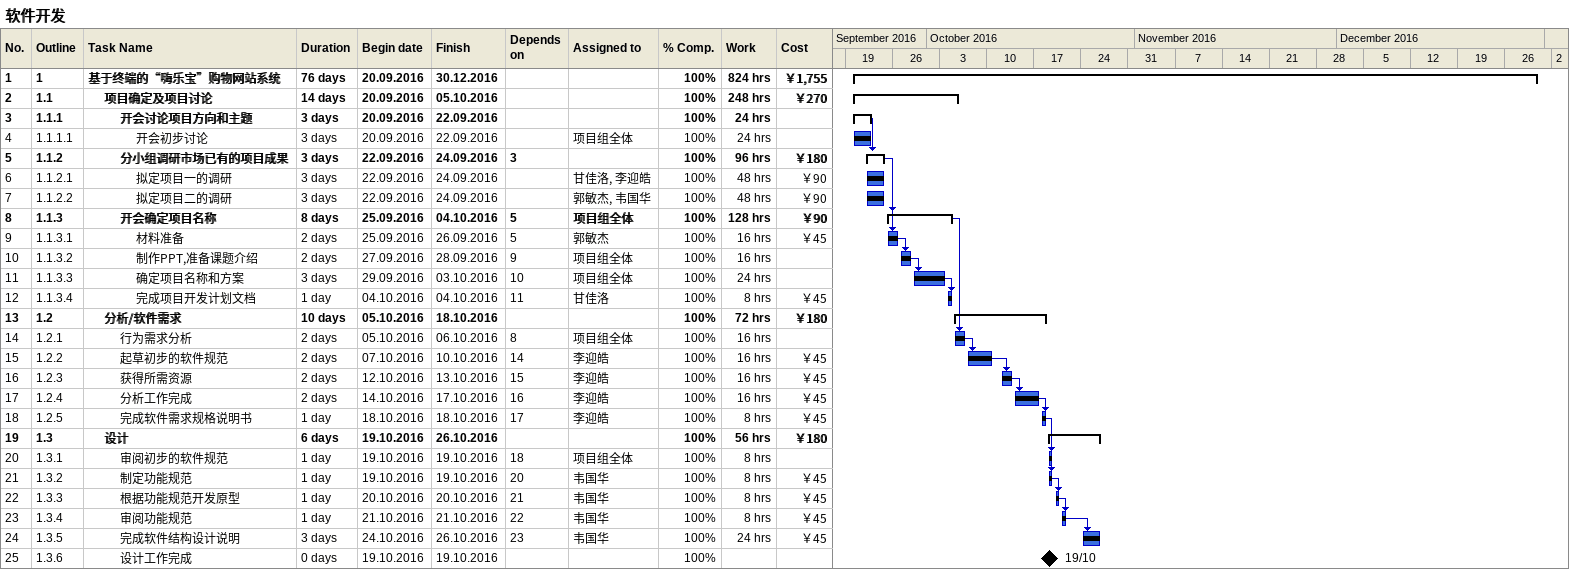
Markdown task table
软件开发

| ID | WBS | Task | Duration | Start | Finish | Predecessors | Resources | % complete | Work (h) | Cost (￥) |
|---|---|---|---|---|---|---|---|---|---|---|
| 1 | 1 | **基于终端的“嗨乐宝”购物网站系统** | 76d | 2016-09-20 | 2016-12-30 |  |  | 100 | 824 | 1755 |
| 2 | 1.1 | **项目确定及项目讨论** | 14d | 2016-09-20 | 2016-10-05 |  |  | 100 | 248 | 270 |
| 3 | 1.1.1 | **开会讨论项目方向和主题** | 3d | 2016-09-20 | 2016-09-22 |  |  | 100 | 24 |  |
| 4 | 1.1.1.1 | 开会初步讨论 | 3d | 2016-09-20 | 2016-09-22 |  | 项目组全体 | 100 | 24 |  |
| 5 | 1.1.2 | **分小组调研市场已有的项目成果** | 3d | 2016-09-22 | 2016-09-24 | 3 |  | 100 | 96 | 180 |
| 6 | 1.1.2.1 | 拟定项目一的调研 | 3d | 2016-09-22 | 2016-09-24 |  | 甘佳洛, 李迎皓 | 100 | 48 | 90 |
| 7 | 1.1.2.2 | 拟定项目二的调研 | 3d | 2016-09-22 | 2016-09-24 |  | 郭敏杰, 韦国华 | 100 | 48 | 90 |
| 8 | 1.1.3 | **开会确定项目名称** | 8d | 2016-09-25 | 2016-10-04 | 5 | 项目组全体 | 100 | 128 | 90 |
| 9 | 1.1.3.1 | 材料准备 | 2d | 2016-09-25 | 2016-09-26 | 5 | 郭敏杰 | 100 | 16 | 45 |
| 10 | 1.1.3.2 | 制作PPT,准备课题介绍 | 2d | 2016-09-27 | 2016-09-28 | 9 | 项目组全体 | 100 | 16 |  |
| 11 | 1.1.3.3 | 确定项目名称和方案 | 3d | 2016-09-29 | 2016-10-03 | 10 | 项目组全体 | 100 | 24 |  |
| 12 | 1.1.3.4 | 完成项目开发计划文档 | 1d | 2016-10-04 | 2016-10-04 | 11 | 甘佳洛 | 100 | 8 | 45 |
| 13 | 1.2 | **分析/软件需求** | 10d | 2016-10-05 | 2016-10-18 |  |  | 100 | 72 | 180 |
| 14 | 1.2.1 | 行为需求分析 | 2d | 2016-10-05 | 2016-10-06 | 8 | 项目组全体 | 100 | 16 |  |
| 15 | 1.2.2 | 起草初步的软件规范 | 2d | 2016-10-07 | 2016-10-10 | 14 | 李迎皓 | 100 | 16 | 45 |
| 16 | 1.2.3 | 获得所需资源 | 2d | 2016-10-12 | 2016-10-13 | 15 | 李迎皓 | 100 | 16 | 45 |
| 17 | 1.2.4 | 分析工作完成 | 2d | 2016-10-14 | 2016-10-17 | 16 | 李迎皓 | 100 | 16 | 45 |
| 18 | 1.2.5 | 完成软件需求规格说明书 | 1d | 2016-10-18 | 2016-10-18 | 17 | 李迎皓 | 100 | 8 | 45 |
| 19 | 1.3 | **设计** | 6d | 2016-10-19 | 2016-10-26 |  |  | 100 | 56 | 180 |
| 20 | 1.3.1 | 审阅初步的软件规范 | 1d | 2016-10-19 | 2016-10-19 | 18 | 项目组全体 | 100 | 8 |  |
| 21 | 1.3.2 | 制定功能规范 | 1d | 2016-10-19 | 2016-10-19 | 20 | 韦国华 | 100 | 8 | 45 |
| 22 | 1.3.3 | 根据功能规范开发原型 | 1d | 2016-10-20 | 2016-10-20 | 21 | 韦国华 | 100 | 8 | 45 |
| 23 | 1.3.4 | 审阅功能规范 | 1d | 2016-10-21 | 2016-10-21 | 22 | 韦国华 | 100 | 8 | 45 |
| 24 | 1.3.5 | 完成软件结构设计说明 | 3d | 2016-10-24 | 2016-10-26 | 23 | 韦国华 | 100 | 24 | 45 |
| 25 | 1.3.6 | 设计工作完成 | 0d | 2016-10-19 | 2016-10-19 |  |  | 100 |  |  |
